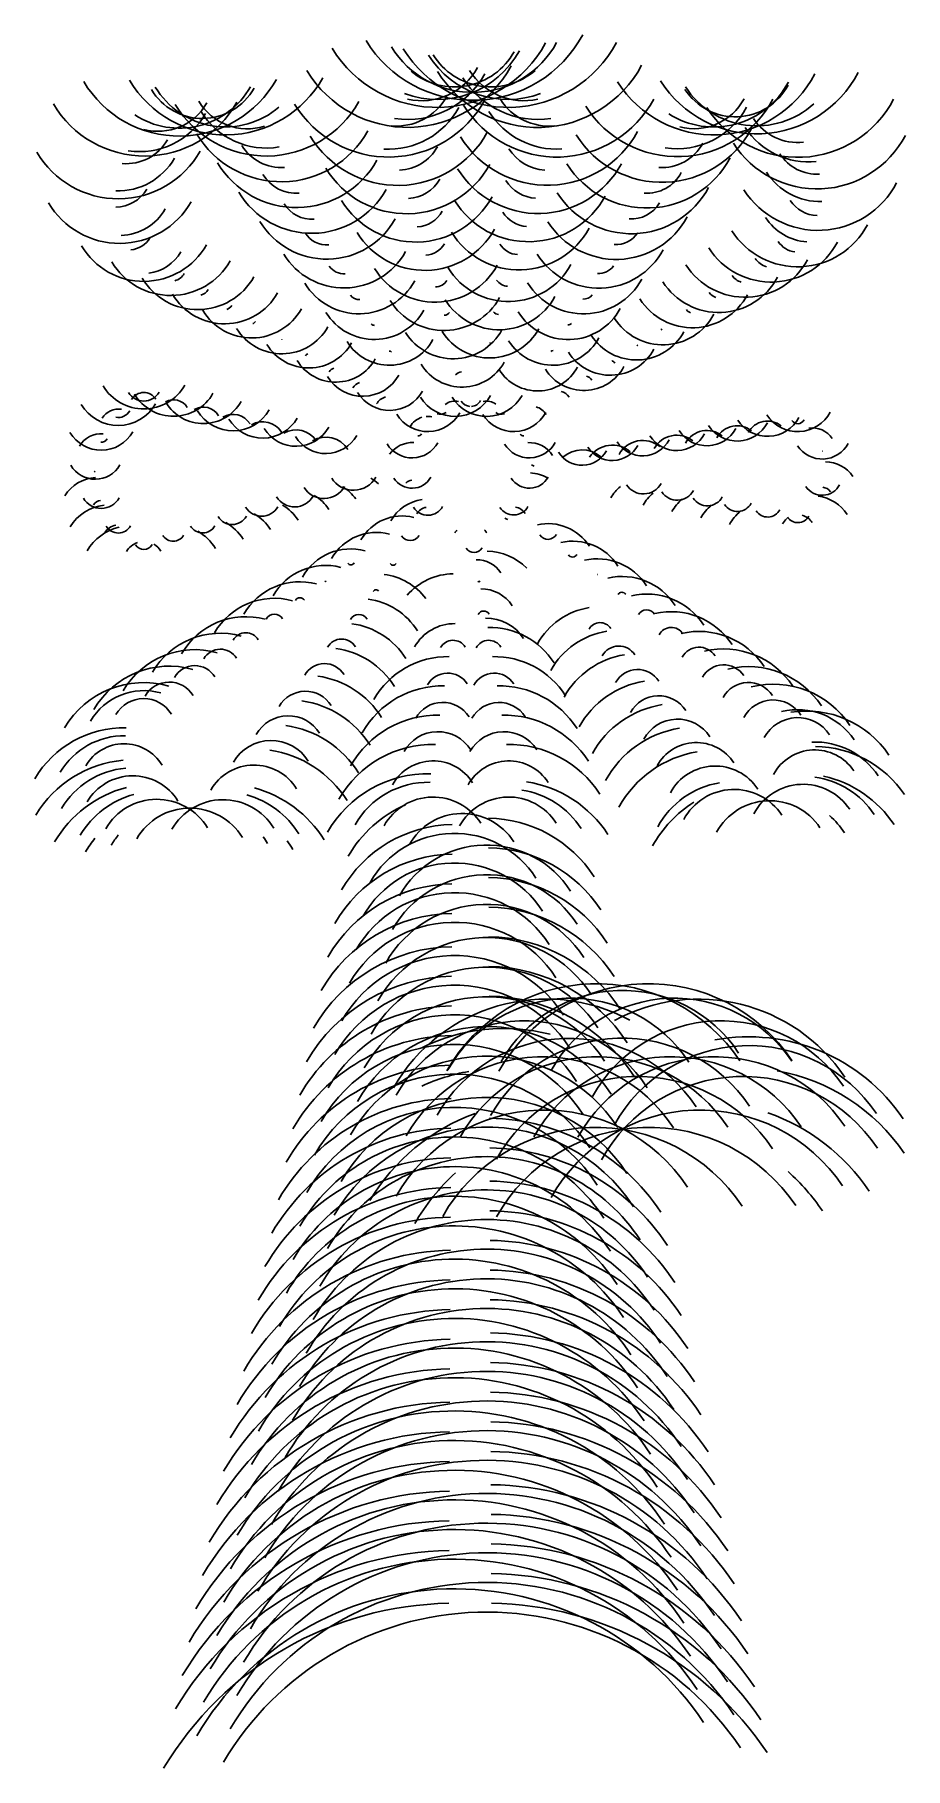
# Model space of a CAD drawing. Extents: x -0.31 to 2.16, y -1.28 to 3.65.
import ezdxf

# ---------------------------------------------------------------- set-up
doc = ezdxf.new("R2010")
doc.units = 0

msp = doc.modelspace()

# ---------------------------------------------------------------- linework, layer by layer
at = {"layer": 'drawinglayer'}
for centre, radius, start, end in [((0.9351, 3.8185), 0.3554, 211.3864, 331.6568), ((0.8343, 3.7931), 0.35, 211.2718, 331.5442), ((0.9351, 3.7568), 0.2711, 211.5583, 331.4986), ((1.0358, 3.7931), 0.35, 211.5583, 331.7486), ((0.8343, 3.7314), 0.2657, 249.4881, 331.3857), ((0.8836, 3.694), 0.1927, 230.1794, 331.2992), ((0.75, 3.721), 0.3348, 211.2145, 331.4291), ((0.7892, 3.6442), 0.1822, 257.5668, 331.1824), ((1.0358, 3.7314), 0.2657, 211.6729, 290.3292), ((0.9865, 3.694), 0.1927, 211.7875, 310.9088), ((1.1201, 3.721), 0.3348, 211.6729, 331.8048), ((1.0809, 3.6442), 0.1822, 211.9021, 282.3977), ((0.1013, 3.6773), 0.3159, 210.527, 330.7116), ((0.2324, 3.6819), 0.3169, 210.6416, 330.8538), ((0.1013, 3.6156), 0.2316, 236.883, 330.5506), ((0.2324, 3.6202), 0.2326, 210.8135, 310.7179), ((0.75, 3.6593), 0.2505, 261.5202, 331.2703), ((1.1201, 3.6593), 0.2505, 211.8448, 278.5072), ((1.6206, 3.6888), 0.324, 212.3032, 332.279), ((1.7426, 3.6928), 0.3248, 212.475, 332.3986), ((1.6206, 3.6271), 0.2397, 237.6852, 332.1234), ((1.6814, 3.586), 0.1699, 212.6469, 332.0541), ((1.7426, 3.6312), 0.2406, 212.5896, 312.1824), ((0.0024, 3.6056), 0.3008, 210.4124, 330.5761), ((0.0409, 3.5343), 0.159, 254.9885, 330.3467), ((0.1666, 3.5804), 0.1687, 210.8708, 330.5011), ((0.3479, 3.6056), 0.3008, 210.8135, 330.9455), ((0.2943, 3.5433), 0.1609, 211.0426, 287.7209), ((0.6958, 3.614), 0.3121, 211.2145, 331.3305), ((0.7184, 3.5528), 0.1629, 264.4996, 331.0729), ((1.1743, 3.614), 0.3121, 211.7875, 331.8169), ((1.1517, 3.5528), 0.1629, 212.0167, 275.5449), ((1.5166, 3.6105), 0.3075, 212.1886, 332.147), ((1.5644, 3.5434), 0.1609, 255.2177, 331.9232), ((1.859, 3.608), 0.3069, 212.6469, 332.4774), ((-0.0104, 3.5312), 0.2138, 260.89, 330.3957), ((0.3479, 3.544), 0.2165, 210.9853, 279.8314), ((0.6958, 3.5523), 0.2279, 266.505, 331.1717), ((1.1743, 3.5523), 0.2279, 211.9594, 273.5981), ((1.5166, 3.5489), 0.2232, 261.1764, 331.9911), ((1.859, 3.4933), 0.1503, 212.9334, 276.0853), ((-0.0492, 3.4174), 0.1343, 264.8434, 330.2016), ((0.3911, 3.5128), 0.2811, 210.9281, 330.9538), ((0.7215, 3.5119), 0.2906, 211.2718, 331.3164), ((1.1475, 3.5123), 0.2907, 211.7875, 331.7499), ((1.4731, 3.518), 0.2879, 212.1886, 332.068), ((1.9138, 3.4943), 0.2829, 212.7615, 332.4857), ((1.8887, 3.5015), 0.2132, 212.8761, 276.1648), ((-0.0727, 3.4515), 0.2682, 210.4124, 330.4322), ((0.3911, 3.403), 0.1312, 211.2145, 273.8737), ((0.7215, 3.3938), 0.1293, 272.5783, 331.0131), ((1.1475, 3.3942), 0.1294, 212.074, 266.4909), ((1.4731, 3.4033), 0.1313, 266.2185, 331.7786), ((1.9138, 3.3797), 0.1263, 213.048, 273.2025), ((-0.0727, 3.3898), 0.1839, 267.8228, 330.2707), ((0.4342, 3.4199), 0.2615, 210.9853, 330.962), ((0.4342, 3.3102), 0.1116, 211.2718, 273.9653), ((0.7473, 3.4098), 0.269, 211.3291, 331.3023), ((1.1206, 3.4107), 0.2692, 211.7875, 331.6828), ((1.4296, 3.4254), 0.2683, 212.1886, 331.9889), ((1.4296, 3.3107), 0.1117, 266.1039, 331.6994), ((1.9235, 3.3582), 0.1829, 212.9334, 271.2225), ((-0.0794, 3.2611), 0.1012, 269.8281, 330.1054), ((0.4774, 3.3271), 0.2419, 211.0999, 330.9703), ((0.7473, 3.2917), 0.1077, 272.6356, 330.9994), ((1.1206, 3.2926), 0.1079, 212.1313, 266.4347), ((1.386, 3.3328), 0.2488, 212.1313, 331.9096), ((1.9171, 3.3449), 0.2513, 212.8188, 332.431), ((-0.0689, 3.2908), 0.2342, 210.4697, 330.3712), ((-0.0689, 3.2291), 0.15, 271.8335, 330.21), ((0.4774, 3.2173), 0.092, 211.3864, 274.0568), ((0.773, 3.3077), 0.2474, 211.4437, 331.2882), ((1.0938, 3.309), 0.2477, 211.7875, 331.6157), ((1.386, 3.2182), 0.0922, 265.9893, 329.7052), ((1.9171, 3.2303), 0.0947, 213.1053, 268.1923), ((0.5205, 3.2342), 0.2223, 211.1572, 330.9784), ((0.773, 3.1896), 0.0861, 272.6929, 330.9858), ((1.0938, 3.1909), 0.0864, 212.1313, 266.3786), ((1.3425, 3.2402), 0.2292, 212.1313, 331.8302), ((1.859, 3.2135), 0.2235, 212.8188, 332.3244), ((1.8951, 3.2129), 0.1522, 212.9907, 266.1205), ((-0.0418, 3.1071), 0.0687, 273.8961, 330.0847), ((0.5205, 3.1245), 0.0724, 211.4437, 274.1481), ((0.7987, 3.2056), 0.2258, 211.501, 331.2742), ((0.7987, 3.0876), 0.0646, 272.7502, 329.9969), ((1.0669, 3.2074), 0.2262, 211.7875, 331.5484), ((1.3425, 3.1256), 0.0726, 265.932, 327.7049), ((1.7841, 3.1586), 0.212, 212.7042, 332.231), ((1.859, 3.0989), 0.0669, 213.1053, 263.0253), ((0, 3.154), 0.2053, 210.6416, 330.3908), ((0.0766, 3.103), 0.1945, 210.6989, 330.4533), ((0, 3.0924), 0.1211, 277.0474, 330.2301), ((0.5689, 3.1302), 0.2003, 211.2718, 330.9875), ((1.0669, 3.0893), 0.0649, 212.1313, 266.3226), ((1.2937, 3.1365), 0.2073, 212.1313, 331.741), ((1.7093, 3.1038), 0.2004, 212.6469, 332.1372), ((1.7841, 3.044), 0.0554, 213.048, 255.7589), ((0.1533, 3.052), 0.1838, 210.8135, 330.5154), ((0.0766, 2.9933), 0.0446, 285.1834, 330.1682), ((0.5689, 3.0204), 0.0504, 214.595, 274.2503), ((0.8276, 3.0912), 0.2017, 211.5583, 331.2585), ((1.0368, 3.0934), 0.2021, 211.8448, 331.473), ((1.2937, 3.0218), 0.0507, 265.8174, 324.7264), ((1.6344, 3.0489), 0.1888, 212.5896, 332.043), ((1.7093, 2.9891), 0.0438, 212.9334, 255.6032), ((0.2299, 3.001), 0.173, 210.9281, 330.5772), ((0.1533, 2.9423), 0.0339, 285.3553, 330.231), ((0.612, 3.0373), 0.1807, 211.3864, 330.9957), ((0.612, 2.9276), 0.0307, 216.7149, 274.3412), ((0.8276, 2.9731), 0.0404, 272.8075, 327.0594), ((1.0368, 2.9754), 0.0408, 214.1939, 266.2599), ((1.2501, 3.0439), 0.1877, 212.1313, 331.6611), ((1.2501, 2.9293), 0.0311, 265.7028, 322.7125), ((1.5596, 2.994), 0.1772, 212.5323, 331.9484), ((1.6344, 2.9343), 0.0322, 212.8761, 255.4479), ((0.3066, 2.95), 0.1622, 211.0426, 330.6386), ((0.2299, 2.8913), 0.0231, 285.5272, 330.2934), ((0.6552, 2.9445), 0.161, 211.4437, 331.0037), ((0.8533, 2.9891), 0.1801, 211.6729, 331.2445), ((0.8533, 2.8711), 0.0188, 272.8648, 325.1026), ((1.01, 2.9918), 0.1807, 211.8448, 331.4057), ((1.01, 2.8737), 0.0194, 216.2566, 266.2041), ((1.2066, 2.9513), 0.1681, 212.074, 331.5812), ((1.5596, 2.8794), 0.0206, 212.8188, 255.2929), ((0.3925, 2.8928), 0.1501, 211.1572, 330.7071), ((0.3066, 2.8403), 0.0123, 285.6417, 330.3554), ((0.6552, 2.8347), 0.0111, 219.8662, 274.4321), ((0.879, 2.887), 0.1585, 211.7302, 331.2306), ((0.9832, 2.8901), 0.1592, 211.8448, 331.3383), ((1.2066, 2.8367), 0.0115, 265.6455, 319.7271), ((1.4757, 2.9325), 0.1642, 212.4177, 331.8419), ((1.4757, 2.8179), 0.00757, 212.7615, 255.1197), ((0.4691, 2.8418), 0.1394, 211.2718, 330.7678), ((0.3925, 2.7831), 0.000211, 285.8136, 330.4245), ((0.6983, 2.8516), 0.1414, 211.5583, 331.0118), ((0.879, 2.769), 0.00277, 92.9221, 142.1755), ((0.9832, 2.7721), 0.00212, 39.3505, 86.1484), ((1.163, 2.8588), 0.1486, 212.074, 331.501), ((1.4008, 2.8777), 0.1526, 212.3604, 331.7463), ((1.4008, 2.763), 0.00402, 32.6469, 74.9655), ((0.5458, 2.7908), 0.1286, 211.3864, 330.8282), ((0.4691, 2.7321), 0.0106, 105.9855, 150.4859), ((0.6983, 2.7419), 0.0085, 43.0175, 94.5228), ((0.9048, 2.785), 0.1369, 211.7875, 331.2166), ((1.163, 2.7441), 0.00803, 85.5309, 136.7327), ((1.326, 2.8228), 0.141, 212.3032, 331.6504), ((1.326, 2.7082), 0.0156, 32.5896, 74.8117), ((0.6224, 2.7398), 0.1178, 211.501, 330.8883), ((0.5458, 2.6811), 0.0213, 106.1574, 150.5469), ((0.6224, 2.6301), 0.0321, 106.272, 150.6075), ((0.9048, 2.6669), 0.0243, 92.9794, 139.2527), ((1.1195, 2.7662), 0.129, 212.074, 331.4207), ((1.2511, 2.7679), 0.1294, 212.2459, 331.554), ((1.2511, 2.6533), 0.0272, 32.5323, 74.6583), ((0, 2.7206), 0.1347, 210.7562, 330.256), ((0, 2.6589), 0.0504, 210.9281, 330.0957), ((0, 2.5927), 0.04, 31.0999, 149.9242), ((0.0846, 2.6943), 0.1291, 210.8708, 330.3372), ((0.0846, 2.5664), 0.0456, 31.1572, 120.1101), ((0.6991, 2.6888), 0.107, 211.6156, 330.9481), ((0.6991, 2.5791), 0.0429, 106.4439, 150.6679), ((0.8848, 2.6802), 0.1154, 211.7875, 331.1559), ((0.9741, 2.6802), 0.1154, 211.9021, 331.2474), ((1.1763, 2.5984), 0.0388, 32.475, 74.5052), ((-0.0725, 2.6611), 0.1221, 210.6989, 330.1528), ((-0.0725, 2.5332), 0.0526, 79.8586, 149.8207), ((-0.0725, 2.5994), 0.0378, 259.8014, 329.9923), ((0.1691, 2.668), 0.1236, 210.9853, 330.418), ((0.1691, 2.5402), 0.0511, 31.2718, 120.2634), ((0.2537, 2.6418), 0.118, 211.0426, 330.4983), ((0.2537, 2.5139), 0.0567, 31.3864, 120.4161), ((0.8075, 2.6255), 0.1038, 211.7302, 331.0546), ((0.8075, 2.5069), 0.0581, 106.6731, 150.7527), ((0.8075, 2.5069), 0.0581, 78.77, 94.7515), ((0.8432, 2.5974), 0.0267, 249.7173, 306.5186), ((0.8848, 2.5616), 0.0466, 77.9106, 126.4968), ((0.9295, 2.6252), 0.032, 212.0167, 266.0256), ((0.9295, 2.6252), 0.032, 273.0367, 331.0464), ((1.0515, 2.6255), 0.1038, 212.0167, 331.3048), ((0.9741, 2.5616), 0.0466, 54.7631, 102.0647), ((1.0158, 2.5974), 0.0267, 234.7631, 290.1088), ((1.1014, 2.5435), 0.0504, 32.3604, 74.3525), ((1.859, 2.626), 0.1045, 213.048, 332.1067), ((-0.1209, 2.5721), 0.1033, 210.6989, 330.0639), ((-0.1209, 2.4443), 0.0714, 85.7601, 149.7316), ((0.3382, 2.6155), 0.1124, 211.1572, 330.5782), ((0.3382, 2.4876), 0.0622, 31.501, 120.5683), ((0.433, 2.586), 0.1062, 211.2718, 330.6671), ((0.433, 2.4582), 0.0685, 31.6156, 120.7382), ((0.7801, 2.52), 0.0103, 263.6975, 330.8516), ((1.0789, 2.52), 0.0103, 212.2459, 276.3507), ((1.5145, 2.558), 0.0901, 212.6469, 331.7438), ((1.6006, 2.575), 0.0937, 212.7042, 331.8352), ((1.6006, 2.4559), 0.0689, 50.7524, 151.5376), ((1.6867, 2.592), 0.0973, 212.8188, 331.9262), ((1.6867, 2.4729), 0.0653, 50.9243, 151.6291), ((1.7729, 2.609), 0.1009, 212.9334, 332.0167), ((1.7729, 2.4899), 0.0617, 51.0389, 151.7202), ((1.859, 2.5643), 0.0202, 213.2199, 331.9531), ((1.9009, 2.4652), 0.067, 33.3918, 99.0898), ((-0.1209, 2.5105), 0.019, 265.7601, 329.9033), ((0.5175, 2.5598), 0.1007, 211.3864, 330.746), ((0.5175, 2.4319), 0.074, 31.7302, 120.8892), ((0.7628, 2.5308), 0.0838, 211.7302, 330.9709), ((0.7628, 2.4122), 0.0782, 86.6768, 144.8223), ((1.0961, 2.5308), 0.0838, 212.1313, 331.313), ((1.0961, 2.4122), 0.0782, 32.4177, 93.3862), ((1.2457, 2.5049), 0.0789, 212.3032, 331.4551), ((1.2457, 2.3859), 0.0837, 50.1794, 130.9404), ((1.3318, 2.5219), 0.0825, 212.4177, 331.5482), ((1.3318, 2.4029), 0.0801, 50.3513, 144.5485), ((1.418, 2.5389), 0.0861, 212.5323, 331.6407), ((1.418, 2.4199), 0.0765, 50.4659, 151.3419), ((1.5145, 2.4389), 0.0725, 50.6378, 151.4456), ((1.9284, 2.5272), 0.0836, 213.1626, 332.1356), ((1.9284, 2.4655), 0.000654, 33.3345, 94.2142), ((-0.1379, 2.4673), 0.0811, 210.6989, 330.0029), ((1.102, 2.4144), 0.012, 49.8357, 90.4132), ((1.938, 2.3429), 0.0928, 33.5064, 90.2458), ((-0.1336, 2.286), 0.1048, 91.7189, 149.6542), ((-0.1379, 2.4056), 0.00313, 89.7135, 149.8424), ((0.5124, 2.3977), 0.0664, 211.4437, 330.6763), ((0.5962, 2.4278), 0.0728, 211.5583, 330.7763), ((0.5962, 2.2999), 0.1019, 46.0541, 61.2517), ((0.7628, 2.4214), 0.0607, 211.7875, 330.9277), ((0.7628, 2.3597), 0.0236, 91.6616, 138.0775), ((1.0961, 2.4214), 0.0607, 212.1886, 331.2702), ((1.0961, 2.3028), 0.1013, 59.1749, 88.4057), ((1.4203, 2.2824), 0.1056, 128.3309, 151.2911), ((1.4203, 2.4015), 0.057, 212.5896, 331.5895), ((1.9284, 2.3968), 0.0561, 213.2199, 332.0854), ((-0.1209, 2.3625), 0.059, 210.7562, 329.9794), ((-0.1209, 2.3008), 0.0253, 93.7242, 149.8191), ((0.4287, 2.3677), 0.0601, 211.3864, 330.5757), ((0.4287, 2.2399), 0.1146, 31.7302, 60.9423), ((0.5124, 2.2699), 0.1082, 33.7928, 61.0967), ((0.8075, 2.2081), 0.1213, 97.7349, 150.6355), ((1.5163, 2.2598), 0.1104, 128.5028, 151.3783), ((1.5163, 2.3788), 0.0523, 212.7042, 331.676), ((1.602, 2.2396), 0.1147, 128.6174, 151.4556), ((1.602, 2.3586), 0.048, 212.8188, 331.7528), ((1.6877, 2.3384), 0.0437, 212.9334, 331.829), ((1.9009, 2.2207), 0.1186, 33.5064, 82.162), ((1.9284, 2.3351), 0.0282, 33.3918, 87.2238), ((-0.1003, 2.1872), 0.1257, 95.7869, 149.6516), ((0.2512, 2.3041), 0.0466, 211.2145, 330.3607), ((0.3349, 2.3341), 0.053, 211.2718, 330.4624), ((0.2512, 2.1762), 0.128, 31.501, 60.6167), ((0.3349, 2.2062), 0.1217, 31.6156, 60.7699), ((0.7341, 2.148), 0.134, 75.6188, 150.5351), ((0.8075, 2.332), 0.048, 211.8448, 330.9504), ((0.8075, 2.2704), 0.0362, 97.7349, 150.7935), ((1.0515, 2.3306), 0.046, 212.1313, 331.1975), ((0.9741, 2.1534), 0.1329, 63.0137, 67.0781), ((1.0515, 2.2689), 0.0382, 32.3032, 82.2931), ((1.6877, 2.2194), 0.1189, 128.7892, 151.5325), ((1.7733, 2.1992), 0.1232, 128.9038, 151.6089), ((1.7733, 2.3182), 0.0394, 213.048, 331.9049), ((1.859, 2.2363), 0.0491, 129.133, 151.8271), ((1.859, 2.298), 0.0352, 213.1626, 331.9803), ((1.859, 2.2363), 0.0491, 33.3345, 74.9616), ((-0.0386, 2.1116), 0.1417, 102.8343, 149.6895), ((-0.0725, 2.2119), 0.0441, 98.8236, 149.8368), ((-0.0725, 2.2736), 0.0402, 210.8708, 329.9969), ((0.0837, 2.2441), 0.034, 211.0426, 330.1557), ((0.1674, 2.2741), 0.0403, 211.0999, 330.2585), ((0.0837, 2.1162), 0.1407, 31.3864, 60.3118), ((0.1674, 2.1462), 0.1344, 31.4437, 60.464), ((0.6615, 2.0886), 0.1465, 75.5042, 150.4355), ((0.7573, 2.2405), 0.0287, 211.8448, 330.8621), ((0.9295, 2.2055), 0.0534, 137.3263, 147.9799), ((0.9295, 2.2055), 0.0534, 32.1886, 43.4854), ((1.1487, 2.1202), 0.1399, 32.5896, 102.3912), ((1.1487, 2.2427), 0.0274, 212.3032, 331.262), ((0, 2.1524), 0.0566, 107.9909, 149.8927), ((0, 2.2141), 0.0276, 210.9281, 330.0524), ((0, 2.1524), 0.0566, 31.0999, 60.0619), ((0.589, 2.0293), 0.1591, 75.3323, 150.3355), ((0.9388, 2.204), 0.0261, 212.0167, 331.045), ((0.9741, 2.0206), 0.1609, 44.7363, 89.1383), ((1.2189, 2.0568), 0.1533, 32.7042, 102.5329), ((1.2189, 2.1792), 0.014, 212.4177, 331.3082), ((0.5165, 1.9699), 0.1716, 75.2177, 150.2352), ((0.589, 2.1532), 0.0102, 211.6729, 330.6516), ((0.7086, 2.1518), 0.00994, 211.7875, 330.7764), ((0.9464, 2.0771), 0.0805, 32.2459, 91.0687), ((1.2891, 1.9933), 0.1667, 32.8188, 102.6743), ((0.4439, 1.9106), 0.1842, 75.0458, 150.1343), ((0.5165, 2.0939), 0.00231, 31.6156, 150.5515), ((0.6599, 2.0632), 0.0088, 31.7875, 150.6905), ((0.6599, 1.9392), 0.1781, 37.1733, 82.4836), ((0.8827, 1.9397), 0.178, 90.9167, 138.9745), ((0.9527, 2.0986), 0.00378, 212.074, 331.0179), ((0.9603, 1.9716), 0.1028, 32.3032, 91.0981), ((1.2891, 2.1158), 0.000632, 212.5323, 331.3543), ((1.3592, 1.9298), 0.1801, 32.9334, 102.8153), ((0.3714, 1.8512), 0.1967, 74.8739, 150.033), ((0.4439, 2.0345), 0.0149, 31.5583, 150.4511), ((0.6113, 1.8505), 0.1969, 32.074, 82.3837), ((1.2971, 1.8203), 0.2033, 98.7663, 150.9881), ((1.3592, 2.0523), 0.0128, 32.6469, 151.4), ((1.4294, 1.8664), 0.1935, 33.048, 102.9561), ((0.2901, 1.7847), 0.2108, 74.7593, 149.9191), ((0.3714, 1.9752), 0.0274, 31.501, 150.3501), ((0.6113, 1.9745), 0.0275, 31.7302, 150.6044), ((0.5626, 1.7619), 0.2156, 32.074, 82.284), ((0.8827, 1.8465), 0.1293, 88.9687, 150.699), ((0.9665, 1.9931), 0.0185, 32.1886, 150.9908), ((0.9741, 1.8662), 0.1251, 32.3604, 91.1274), ((1.2971, 1.9428), 0.0359, 32.5896, 151.295), ((1.4294, 1.9889), 0.0262, 32.7615, 151.4457), ((1.4996, 1.8029), 0.2069, 33.1626, 103.0966), ((0.2176, 1.7253), 0.2233, 74.5874, 149.8169), ((0.2901, 1.9086), 0.0415, 31.3864, 150.2365), ((0.5626, 1.8858), 0.0463, 31.7302, 150.518), ((0.8791, 1.8877), 0.0408, 32.074, 150.8592), ((0.9804, 1.8876), 0.0408, 32.2459, 150.9637), ((0.9821, 1.7465), 0.2188, 32.5896, 91.1406), ((1.3505, 1.7359), 0.2211, 98.8808, 151.0097), ((1.4996, 1.9254), 0.0396, 32.8761, 151.491), ((1.5782, 1.7318), 0.2219, 33.2772, 103.2536), ((0.1451, 1.666), 0.2359, 74.4728, 149.7142), ((0.2176, 1.8493), 0.054, 31.3291, 150.1347), ((0.5139, 1.6732), 0.2343, 32.0167, 82.1846), ((0.8636, 1.6411), 0.2411, 88.9114, 150.4725), ((0.996, 1.641), 0.2411, 32.6469, 91.1698), ((1.404, 1.6514), 0.2389, 98.9954, 151.0311), ((1.3505, 1.8583), 0.0538, 32.7042, 151.316), ((1.5782, 1.8543), 0.0546, 32.9907, 151.5416), ((1.6484, 1.6684), 0.2354, 33.3918, 103.3935), ((0.0725, 1.6066), 0.2484, 74.301, 149.6112), ((0.1451, 1.7899), 0.0665, 31.2718, 150.0325), ((0.5139, 1.7971), 0.065, 31.7302, 150.4315), ((0.4594, 1.5738), 0.2553, 32.0167, 82.0734), ((0.8636, 1.7695), 0.0658, 32.1313, 150.7969), ((0.996, 1.7694), 0.0658, 32.3032, 150.9335), ((1.404, 1.7739), 0.0716, 32.8188, 151.3369), ((1.6484, 1.7909), 0.068, 33.1053, 151.5864), ((1.7186, 1.6049), 0.2488, 33.5064, 103.5329), ((0, 1.5472), 0.261, 74.1864, 149.5077), ((0, 1.6095), 0.1759, 74.1291, 149.6677), ((0.0725, 1.7305), 0.0791, 31.2145, 149.9297), ((0.4594, 1.6978), 0.086, 31.6729, 150.3342), ((0.8499, 1.5356), 0.2634, 88.8541, 150.4171), ((1.0098, 1.5356), 0.2634, 32.7042, 91.1989), ((1.4639, 1.5568), 0.2589, 99.11, 151.0551), ((1.7186, 1.7274), 0.0814, 33.2199, 151.6311), ((1.7888, 1.5415), 0.2622, 33.621, 103.6721), ((0, 1.6712), 0.0916, 31.1572, 149.8266), ((0.4107, 1.4851), 0.2741, 31.9594, 81.9743), ((0.8499, 1.664), 0.0881, 32.1313, 150.7413), ((1.0098, 1.6639), 0.0881, 32.3604, 150.9066), ((1.5174, 1.4724), 0.2768, 99.2246, 151.0764), ((1.4639, 1.6793), 0.0916, 32.9334, 151.3602), ((1.7888, 1.664), 0.0949, 33.3345, 151.6756), ((1.859, 1.5388), 0.1925, 33.621, 103.8535), ((1.8833, 1.4449), 0.2826, 33.7928, 98.9792), ((-0.0559, 1.3845), 0.2953, 88.9114, 149.3812), ((0.4107, 1.6091), 0.1048, 31.6729, 150.2471), ((0.3621, 1.3965), 0.2928, 31.9594, 81.8754), ((0.8361, 1.4301), 0.2857, 88.8541, 150.3616), ((1.0237, 1.4301), 0.2857, 32.7615, 91.2279), ((1.5708, 1.388), 0.2946, 99.3392, 151.0976), ((1.5174, 1.5949), 0.1095, 32.9907, 151.381), ((1.859, 1.6005), 0.1083, 33.4491, 151.7198), ((-0.0559, 1.4468), 0.2103, 88.9114, 149.5411), ((-0.0559, 1.5085), 0.126, 31.1572, 149.7), ((0.3621, 1.5204), 0.1235, 31.6729, 150.1599), ((0.8224, 1.3246), 0.308, 88.7968, 150.3061), ((0.8361, 1.5585), 0.1103, 32.1886, 150.6856), ((1.0237, 1.5584), 0.1104, 32.4177, 150.8796), ((1.0376, 1.3246), 0.308, 32.8188, 91.2569), ((1.5708, 1.5105), 0.1273, 33.1053, 151.4016), ((1.9072, 1.4224), 0.2171, 33.7355, 92.1582), ((1.9052, 1.3172), 0.3096, 33.9074, 89.1841), ((-0.0313, 1.269), 0.3197, 94.8701, 149.3628), ((0.3134, 1.3078), 0.3115, 31.9594, 81.7767), ((0.8224, 1.453), 0.1327, 32.1886, 150.6299), ((1.0376, 1.453), 0.1327, 32.475, 150.8528), ((1.6243, 1.3036), 0.3124, 99.3965, 151.1187), ((1.9072, 1.4841), 0.1329, 33.5637, 151.7222), ((-0.0313, 1.3313), 0.2347, 94.8701, 149.5225), ((-0.0313, 1.393), 0.1504, 31.2718, 149.6812), ((0.3134, 1.4317), 0.1422, 31.6156, 150.0725), ((0.8086, 1.2191), 0.3303, 88.7968, 150.2506), ((1.6243, 1.426), 0.1451, 33.2199, 151.4222), ((1.8741, 1.2984), 0.2433, 33.7355, 82.1409), ((1.859, 1.221), 0.3299, 33.8501, 77.1321), ((0.0373, 1.1841), 0.3377, 104.8969, 149.4051), ((0.0373, 1.2464), 0.2526, 104.9542, 149.5645), ((0.2256, 1.245), 0.2529, 31.7302, 74.623), ((0.2256, 1.1828), 0.338, 31.9021, 74.6719), ((0.8086, 1.2858), 0.2392, 88.7968, 150.4185), ((0.8225, 1.3228), 0.1602, 32.2459, 150.5792), ((1.0376, 1.3228), 0.1602, 32.5323, 150.8021), ((1.0376, 1.2611), 0.2444, 32.7042, 81.3269), ((1.0376, 1.1944), 0.3355, 32.8761, 81.3568), ((1.6778, 1.2799), 0.2472, 99.5684, 151.2899), ((1.6778, 1.3416), 0.163, 33.3345, 151.4427), ((1.8741, 1.3601), 0.1591, 33.5637, 151.6425), ((0.0373, 1.3081), 0.1684, 31.3291, 149.7228), ((0.1313, 1.2765), 0.175, 31.501, 149.8132), ((0.2256, 1.3067), 0.1687, 31.5583, 149.9279), ((0.882, 1.143), 0.3464, 113.4913, 150.2981), ((0.9056, 1.2636), 0.1727, 32.3604, 150.6425), ((1.7427, 1.181), 0.3384, 121.9137, 151.1897), ((1.779, 1.3011), 0.1715, 33.4491, 151.5269), ((1.779, 1.2394), 0.2558, 33.621, 48.2817), ((0.8827, 1.0359), 0.369, 90.9167, 150.2573), ((0.8827, 1.1045), 0.2753, 32.5323, 150.4295), ((0.9741, 1.0589), 0.3642, 32.8188, 89.1449), ((0.1313, 1.1525), 0.3444, 141.6235, 149.4963), ((0.1313, 1.2148), 0.2593, 141.7381, 149.6553), ((0.1313, 1.2148), 0.2593, 31.6156, 36.6271), ((0.1313, 1.1525), 0.3444, 31.7875, 36.7759), ((0.9741, 1.0623), 0.2842, 32.6469, 150.5083), ((0.9741, 0.9521), 0.3867, 32.8761, 89.1456), ((0.8827, 0.9291), 0.3916, 90.9167, 150.2159), ((0.8827, 0.9977), 0.2979, 32.5896, 150.3879), ((0.93, 1.2012), 0.2549, 150.5164, 150.5616), ((0.8827, 0.8223), 0.4142, 90.9167, 150.1745), ((0.9741, 0.9555), 0.3068, 32.7042, 150.4669), ((0.9741, 0.8452), 0.4093, 32.9334, 89.1464), ((0.8827, 0.8908), 0.3205, 32.6469, 150.3464), ((0.8827, 0.7154), 0.4367, 90.9167, 150.1332), ((0.9741, 0.8486), 0.3294, 32.7615, 150.4254), ((0.9741, 0.7384), 0.4319, 32.9334, 89.147), ((0.8827, 0.784), 0.343, 32.7042, 150.305), ((0.9741, 0.6316), 0.4545, 32.9907, 89.1478), ((0.8827, 0.5957), 0.462, 90.9167, 150.0869), ((0.9741, 0.7289), 0.3547, 32.8188, 150.3791), ((0.8827, 0.6643), 0.3683, 32.7042, 150.2585), ((0.9741, 0.6221), 0.3773, 32.8761, 150.3377), ((0.9741, 0.5247), 0.477, 33.048, 89.1485), ((0.8827, 0.4889), 0.4846, 90.9167, 150.0456), ((0.8827, 0.5574), 0.3909, 32.7615, 150.2171), ((1.2864, 0.4636), 0.4888, 33.4491, 150.4576), ((1.4352, 0.4636), 0.4888, 33.621, 150.6095), ((0.8827, 0.382), 0.5072, 90.9167, 150.0044), ((0.9741, 0.5152), 0.3998, 32.8761, 150.2964), ((1.1446, 0.4082), 0.5005, 61.6959, 150.2902), ((1.2137, 0.5103), 0.4009, 33.1626, 150.5426), ((0.9741, 0.4179), 0.4996, 33.1053, 89.1492), ((1.3608, 0.5383), 0.395, 33.3345, 150.7037), ((1.5078, 0.5103), 0.4009, 33.5637, 150.8419), ((1.5769, 0.4082), 0.5005, 33.8501, 118.5114), ((0.8827, 0.4506), 0.4135, 32.8188, 150.1758), ((1.0807, 0.4288), 0.4181, 33.048, 150.3739), ((1.6409, 0.4288), 0.4181, 33.7355, 150.9445), ((0.8827, 0.2752), 0.5298, 90.9167, 149.9632), ((0.9741, 0.4084), 0.4224, 32.9334, 150.2552), ((1.0234, 0.3026), 0.5228, 75.4469, 116.4947), ((1.2092, 0.3658), 0.4314, 33.2199, 150.4825), ((1.3616, 0.3663), 0.4313, 33.4491, 150.6387), ((1.72, 0.2721), 0.5293, 34.0793, 100.4938), ((0.8827, 0.3438), 0.4361, 32.8761, 150.1344), ((0.9741, 0.3015), 0.445, 32.9907, 150.2139), ((1.1329, 0.2995), 0.4454, 33.1626, 150.3783), ((1.2882, 0.2995), 0.4454, 33.3918, 150.5381), ((1.4973, 0.2995), 0.4454, 33.621, 150.7509), ((1.6228, 0.2995), 0.4454, 33.7928, 150.8773), ((1.72, 0.3397), 0.4369, 33.9074, 150.9897), ((0.8827, 0.1683), 0.5523, 90.9167, 149.9221), ((0.8827, 0.2369), 0.4586, 32.8761, 150.0931), ((1.0199, 0.158), 0.5534, 100.0268, 114.5286), ((1.7033, 0.1608), 0.5528, 34.0793, 79.8867), ((1.4036, 0.2284), 0.4604, 33.5637, 150.6287), ((1.7033, 0.2284), 0.4604, 33.9074, 150.9308), ((0.8827, 0.0486), 0.5777, 90.9167, 149.876), ((0.8827, 0.1172), 0.484, 32.9334, 150.0468), ((0.9741, 0.1531), 0.4764, 33.048, 150.1567), ((1.1393, 0.1075), 0.486, 33.2772, 150.311), ((1.5822, 0.1075), 0.486, 33.7928, 150.7634), ((0.9741, 0.0462), 0.499, 33.1053, 150.1155), ((1.1393, 0.0399), 0.5784, 109.9389, 149.19), ((1.284, 0.0448), 0.4993, 33.4491, 150.4363), ((0.9741, -0.0224), 0.5927, 33.2772, 89.1522), ((1.4375, 0.0448), 0.4993, 33.6782, 150.5931), ((1.5822, 0.0399), 0.5784, 33.9647, 70.6905), ((0.8827, -0.0582), 0.6002, 90.9167, 149.8349), ((0.8827, 0.0104), 0.5065, 32.9907, 150.0056), ((0.8827, -0.1651), 0.6228, 90.9167, 149.7939), ((0.9741, -0.0606), 0.5215, 33.1053, 150.0744), ((0.9741, -0.1292), 0.6152, 33.2772, 89.1529), ((0.8827, -0.0965), 0.5291, 33.048, 149.9644), ((1.284, -0.0228), 0.5916, 132.2843, 150.2694), ((1.4375, -0.0228), 0.5916, 33.8501, 48.2114), ((0.8827, -0.2719), 0.6454, 90.9167, 149.7529), ((0.8827, -0.2033), 0.5517, 33.048, 149.9233), ((0.9741, -0.1804), 0.5468, 33.1626, 150.0283), ((0.9741, -0.2489), 0.6405, 33.3345, 89.1537), ((0.9741, -0.3558), 0.6631, 33.3918, 89.1544), ((0.8827, -0.3788), 0.668, 90.9167, 149.7119), ((0.8827, -0.3102), 0.5743, 33.1053, 149.8822), ((0.9741, -0.2872), 0.5694, 33.2199, 149.9873), ((0.9741, -0.394), 0.592, 33.2772, 149.9463), ((0.9741, -0.4626), 0.6857, 33.4491, 89.1551), ((0.8827, -0.4985), 0.6933, 90.9167, 149.666), ((0.8827, -0.4299), 0.5996, 33.1626, 149.8361), ((0.8827, -0.6053), 0.7158, 90.9167, 149.6251), ((0.9741, -0.5009), 0.6146, 33.2772, 149.9053), ((0.9741, -0.5695), 0.7083, 33.4491, 89.1559), ((0.8827, -0.5367), 0.6221, 33.2199, 149.7951), ((0.9741, -0.6763), 0.7308, 33.5064, 89.1565), ((0.8827, -0.7122), 0.7384, 90.9167, 149.5842), ((0.8827, -0.6436), 0.6447, 33.2199, 149.7541), ((0.9741, -0.6077), 0.6371, 33.3345, 149.8643), ((0.9741, -0.796), 0.7561, 33.5637, 89.1574), ((0.8827, -0.819), 0.761, 90.9167, 149.5434), ((0.8827, -0.7504), 0.6673, 33.2772, 149.7131), ((0.9741, -0.7274), 0.6624, 33.3918, 149.8185), ((0.8827, -0.9258), 0.7836, 90.9167, 149.5026), ((0.9741, -0.9029), 0.7787, 33.621, 89.158), ((0.8827, -0.8573), 0.6899, 33.3345, 149.6721), ((0.9741, -0.8343), 0.685, 33.4491, 149.7776), ((0.8827, -1.0456), 0.8089, 90.9167, 149.4569), ((0.9741, -0.9411), 0.7076, 33.4491, 149.7368), ((0.9741, -1.0097), 0.8013, 33.621, 89.1588), ((0.8827, -0.977), 0.7152, 33.3918, 149.6263), ((0.9741, -1.1166), 0.8239, 33.6782, 89.1595), ((0.8827, -1.1524), 0.8315, 90.9167, 149.4161), ((0.9741, -1.048), 0.7302, 33.5064, 149.696), ((0.8827, -1.0838), 0.7378, 33.3918, 149.5854), ((0.9741, -1.2234), 0.8465, 33.7355, 89.1602), ((0.8827, -1.2593), 0.854, 90.9167, 149.3754), ((0.8827, -1.1907), 0.7603, 33.4491, 149.5446), ((0.9741, -1.1548), 0.7528, 33.5637, 149.6552), ((0.8827, -1.3661), 0.8766, 90.9167, 149.3348), ((0.9741, -1.3431), 0.8718, 33.7928, 89.161), ((0.8827, -1.2975), 0.7829, 33.5064, 149.5037), ((0.9741, -1.2745), 0.7781, 33.621, 149.6096), ((0.8827, -1.4729), 0.8992, 90.9167, 149.2941), ((0.9741, -1.3814), 0.8006, 33.621, 149.5688), ((0.9741, -1.45), 0.8943, 33.7928, 89.1616), ((0.8827, -1.4044), 0.8055, 33.5637, 149.463), ((0.9741, -1.5568), 0.9169, 33.8501, 89.1623), ((0.8827, -1.5798), 0.9218, 90.9167, 149.2535), ((0.8827, -1.5112), 0.8281, 33.5637, 149.4223), ((0.9741, -1.4882), 0.8232, 33.6782, 149.5282), ((0.9741, -1.6636), 0.9395, 33.9074, 89.163), ((0.8827, -1.618), 0.8506, 33.621, 149.3815), ((0.9741, -1.5951), 0.8458, 33.7355, 149.4875), ((0.8827, -1.7705), 0.9621, 90.9167, 149.1812), ((0.9741, -1.7019), 0.8684, 33.7928, 149.4469), ((0.9741, -1.7705), 0.9621, 33.9647, 89.1638)]:
    msp.add_arc(centre, radius, start, end, dxfattribs=at)

doc.saveas('drawing.dxf')
